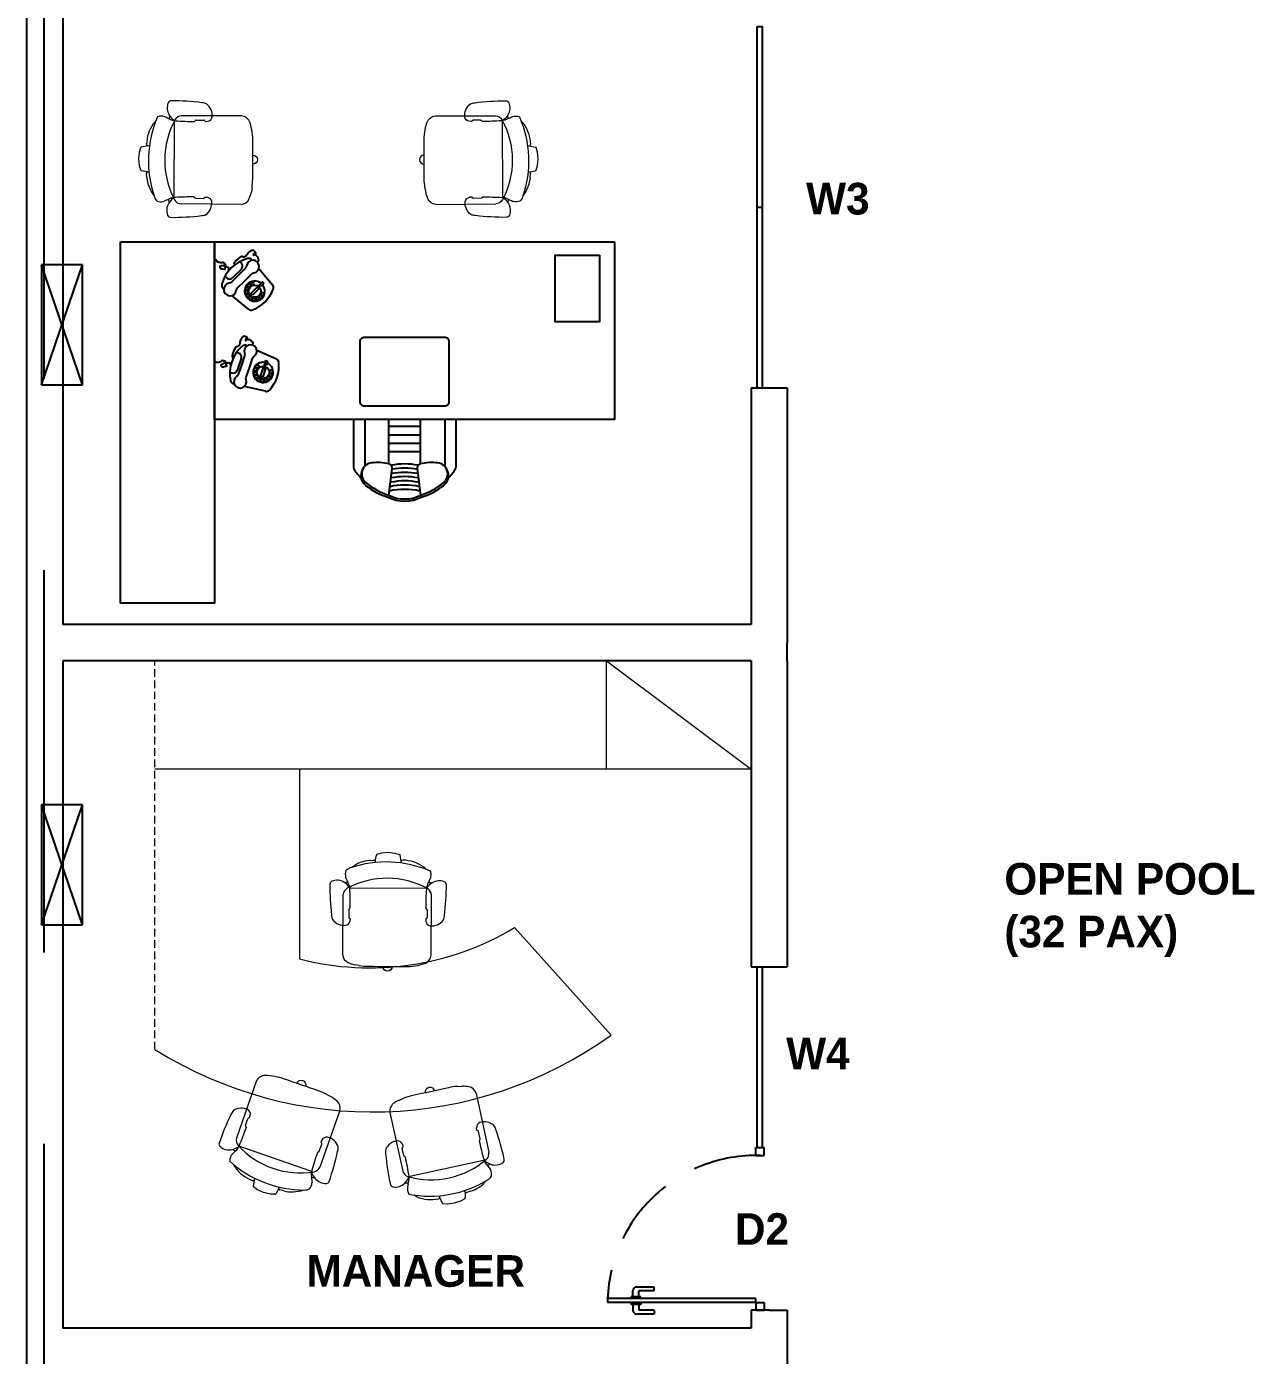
# Model space of a CAD drawing. Header units: inches. Extents: x 482566 to 494966, y -26460 to -22226.
# Drawn here: x 484497.2 to 484803, y -24835.2 to -24504.2 of the extents above; entities that cross this region are included whole.
import ezdxf

# ---------------------------------------------------------------- set-up
doc = ezdxf.new("R2010")
doc.units = ezdxf.units.IN
doc.header["$LTSCALE"] = 15
doc.header["$MEASUREMENT"] = 0
for name, pattern in [('DASHED', [0.75, 0.5, -0.25]), ('HIDDEN2', [0.1875, 0.125, -0.0625]), ('TRATTEGGIATA2', [9.525, 6.35, -3.175])]:
    doc.linetypes.add(name, pattern=pattern)
doc.layers.add('A-furniture', color=50, linetype='Continuous', lineweight=9)
doc.layers.add('I-ANNO-TEXT', color=7, linetype='Continuous', lineweight=18)
for name, color, linetype in [('furniture', 4, 'Continuous'), ('GLAZING', 4, 'Continuous'), ('I-FURN', 4, 'Continuous'), ('I-WALL-IN', 3, 'Continuous'), ('SUI GAS LINE', 30, 'TRATTEGGIATA2')]:
    doc.layers.add(name, color=color, linetype=linetype)
doc.styles.add('MICRO', font='')
doc.styles.get('MICRO').set_extended_font_data('MicrogrammaSSi', bold=True)

# ---------------------------------------------------------------- blocks, each defined once
blk = doc.blocks.new('A$C6A0E07C9')
at = {"layer": 'A-furniture'}
for p, q in [((-0.2138, 0.2718), (0.1182, 0.2876)), ((-0.0121, 0.2424), (-0.025, 0.2422)), ((-0.0115, 0.2426), (-0.0121, 0.2424)), ((-0.0112, 0.2428), (-0.0115, 0.2426)), ((-0.0079, 0.2484), (-0.0112, 0.2428)), ((0.0377, 0.2515), (-0.0033, 0.2499)), ((0.0418, 0.2505), (0.045, 0.2473)), ((0.045, 0.2473), (0.0464, 0.2461)), ((0.0464, 0.2461), (0.0478, 0.2453)), ((0.0478, 0.2453), (0.0485, 0.2451)), ((0.1585, 0.2497), (0.1792, -0.1667)), ((-0.2691, 0.1773), (-0.2664, 0.2046)), ((0.3152, 0.1516), (0.3188, 0.1294)), ((0.3146, 0.1213), (0.3056, 0.1197)), ((0.3131, 0.1211), (0.3466, 0.116)), ((0.3514, 0.1128), (0.36, 0.0876)), ((0.36, 0.0876), (0.3659, 0.0513)), ((-0.2907, 0.0196), (-0.2893, 0.0294)), ((-0.2883, 0.01), (-0.2907, 0.0196)), ((-0.2893, 0.0294), (-0.2841, 0.0379)), ((-0.2824, 0.002), (-0.2883, 0.01)), ((-0.2841, 0.0379), (-0.2762, 0.0438)), ((-0.2739, -0.003), (-0.2824, 0.002)), ((-0.2762, 0.0438), (-0.2666, 0.0462)), ((0.3636, 0.0146), (0.3576, -0.0113)), ((0.3659, 0.0513), (0.3636, 0.0146)), ((-0.2641, -0.0045), (-0.2739, -0.003)), ((0.3108, -0.0224), (0.3218, -0.0234)), ((0.3197, -0.023), (0.3546, -0.0146)), ((0.3546, -0.0146), (0.3564, -0.0132)), ((0.3564, -0.0132), (0.3576, -0.0113)), ((-0.1895, -0.2174), (0.1433, -0.1996)), ((0.0087, -0.176), (-0.0042, -0.1772)), ((0.0094, -0.1763), (0.0087, -0.176)), ((0.0097, -0.1764), (0.0094, -0.1763)), ((0.0135, -0.1816), (0.0097, -0.1764)), ((0.0591, -0.1802), (0.0183, -0.1827)), ((0.0631, -0.1788), (0.066, -0.1753)), ((0.066, -0.1753), (0.0673, -0.174)), ((0.0673, -0.174), (0.0686, -0.173)), ((0.0686, -0.173), (0.0692, -0.1728)), ((0.2962, -0.1472), (0.2839, -0.1595))]:
    blk.add_line(p, q, dxfattribs=at)
for centre, radius, start, end in [((0.0274, 0.2777), 0.0792, 129.49988, 189.11522), ((0.0065, 0.2825), 0.0635, 94.07923, 117.59377), ((0.2241, -0.8917), 1.2574, 92.35943, 100.17565), ((0.1721, 0.3454), 0.0192, 28.12557, 89.24362), ((0.1209, 0.3234), 0.0749, 330.37939, 24.51295), ((0.5941, -0.0351), 0.8932, 162.12026, 164.43231), ((-0.21, 0.2233), 0.0487, 94.52598, 161.01093), ((-0.0222, 0.2712), 0.0292, 192.00474, 264.44095), ((-0.0038, 0.2437), 0.00623, 84.84548, 131.31741), ((0.0374, 0.2414), 0.0101, 64.52807, 88.63913), ((0.0007, 1.5534), 1.3091, 272.08986, 276.67605), ((0.117, 0.2414), 0.0463, 34.09018, 88.4441), ((0.1493, 0.274), 0.0211, 279.8693, 313.34338), ((-0.2488, 0.0248), 0.4712, 334.59734, 30.97321), ((0.1704, 0.2449), 0.0129, 130.13659, 158.01734), ((0.1866, 0.1808), 0.0779, 100.05254, 108.26721), ((0.1077, 0.3263), 0.0879, 309.67257, 333.02228), ((-1.1254, 2.7931), 2.8487, 297.11573, 298.06946), ((-0.9196, -0.0126), 1.143, 14.09314, 15.00562), ((0.2336, 0.2226), 0.0597, 72.52818, 107.70113), ((0.1951, 0.2221), 0.0806, 25.51985, 45.53867), ((-0.3014, 0.0263), 0.6141, 339.61076, 22.04666), ((0.1276, 0.1249), 0.1894, 8.09249, 40.8276), ((0.1816, 0.1421), 0.4521, 175.52891, 182.09908), ((72.2191, 3.6268), 72.5738, 182.765274, 182.924882), ((0.31, 0.1288), 0.0088, 301.08798, 3.16667), ((0.3467, 0.1108), 0.00513, 22.81842, 91.00758), ((0.1162, -0.0378), 0.2107, 328.69616, 1.80788), ((0.3177, -0.0315), 0.00903, 2.12372, 63.37094), ((0.0809, -0.0616), 0.3414, 182.48103, 200.75528), ((-0.1856, -0.1603), 0.0572, 202.88209, 266.11689), ((0.0516, -0.2073), 0.0792, 176.57822, 236.19355), ((0.0015, -0.2058), 0.0292, 101.25248, 173.68869), ((0.0171, -0.1766), 0.00623, 234.37601, 280.84795), ((0.0579, -0.1702), 0.0101, 277.0543, 301.16536), ((0.1515, -1.4793), 1.3091, 89.01739, 93.60357), ((0.138, -0.155), 0.0449, 276.79393, 330.15211), ((0.1724, -0.1915), 0.0211, 52.35005, 85.82413), ((0.197, -0.1553), 0.0211, 212.66016, 229.03524), ((0.1633, -0.2919), 0.1223, 63.05477, 80.63565), ((0.1362, -0.2476), 0.0879, 32.67116, 56.02087), ((-0.9196, -0.0126), 1.143, 350.69637, 351.61264), ((0.1491, -0.2435), 0.0749, 341.18048, 35.31404), ((0.3239, 0.0551), 0.2601, 246.15386, 250.81737), ((0.249, -0.1528), 0.0392, 254.29981, 275.99109), ((0.2537, -0.1401), 0.0518, 269.3553, 293.37881), ((0.0312, -0.2142), 0.0635, 248.09967, 271.6142), ((0.1312, 0.9758), 1.2574, 265.51777, 273.33401), ((0.2022, -0.2604), 0.0192, 276.44982, 337.56787)]:
    blk.add_arc(centre, radius, start, end, dxfattribs=at)
blk = doc.blocks.new('*U164')
at = {"layer": 'A-furniture'}
for p, q in [((2.5, -0.6), (2.5, 0)), ((3.3, -0.6), (0, -0.6)), ((0.8, -0.6), (0.8, -1.65)), ((1.9915, -1.4758), (2.5254, -2.0716))]:
    blk.add_line(p, q, dxfattribs=at)
at = {"layer": 'A-furniture', "linetype": 'HIDDEN2'}
blk.add_line((2.5, 0), (3.3, -0.6), dxfattribs=at)
at = {"layer": 'A-furniture'}
for centre, radius, start, end in [((1.1885, -0.1453), 1.5541, 255.52138, 301.11099), ((1.2039, -0.2339), 2.2635, 237.86798, 305.72146)]:
    blk.add_arc(centre, radius, start, end, dxfattribs=at)
for p, rotation in [((1.3234, -1.428), 86.85652716130764), ((0.6913, -2.5849), 248.0226334994808), ((1.5459, -2.6506), 279.5773348211345)]:
    blk.add_blockref('A$C6A0E07C9', p, dxfattribs=dict(at, rotation=rotation))
blk = doc.blocks.new('glass doors- 900')
for p, q in [((387080.9, -15045.5), (387080.9, -14224.6)), ((387102.3, -15045.5), (387102.3, -14226.3)), ((387016.6, -14483.4), (387016.6, -14387)), ((387070.1, -14365.5), (387038, -14365.5)), ((387038, -14483.4), (387038, -14397.7)), ((387070.1, -14397.7), (387038, -14397.7)), ((387080.9, -14354.8), (387070.1, -14354.8)), ((387070.1, -14408.4), (387070.1, -14354.8)), ((387080.9, -14408.4), (387070.1, -14408.4)), ((387102.3, -14354.8), (387113, -14354.8)), ((387102.3, -14408.4), (387113, -14408.4)), ((387113, -14408.4), (387113, -14354.8)), ((387113, -14365.5), (387145.1, -14365.5)), ((387113, -14397.7), (387145.1, -14397.7)), ((387145.1, -14483.4), (387145.1, -14397.7)), ((387166.6, -14483.4), (387166.6, -14387)), ((387038, -14483.4), (387016.6, -14483.4)), ((387145.1, -14483.4), (387166.6, -14483.4)), ((387038, -15045.5), (387038, -15092.6)), ((387080.9, -15045.5), (387038, -15045.5)), ((387080.9, -15045.5), (387080.9, -15092.6)), ((387080.9, -15045.5), (387080.9, -15092.6)), ((387080.9, -15045.5), (387102.3, -15045.5)), ((387895.1, -15045.5), (387895.1, -15092.6)), ((387895.1, -15045.5), (387895.1, -15092.6)), ((387895.1, -15045.5), (387895.1, -15045.5)), ((387895.1, -15045.5), (387938, -15045.5)), ((387938, -15045.5), (387938, -15092.6)), ((387080.9, -15092.6), (387038, -15092.6)), ((387895.1, -15092.6), (387938, -15092.6))]:
    blk.add_line(p, q)
at = {"linetype": 'DASHED', "ltscale": 50}
blk.add_arc((387070.1, -15049.8), 825.3, 358.60282, 89.25501, dxfattribs=at)
for centre, start, end in [((387038, -14387), 90, 180), ((387145.1, -14387), 0, 90)]:
    blk.add_arc(centre, 21.4, start, end)
blk = doc.blocks.new('A$C129F564C')
at = {"layer": 'furniture'}
for p, q in [((0.8878, 1.0214), (0.8732, 1.1399)), ((1.0145, 1.1399), (0.9998, 1.0214)), ((0.7138, 0.8), (0.7138, 1.0154)), ((0.7638, 0.8), (0.7638, 1.0108)), ((0.8732, 0.9997), (0.8732, 0.8)), ((1.0145, 0.9997), (1.0145, 0.8)), ((1.1238, 0.8), (1.1238, 1.0108)), ((1.1738, 0.8), (1.1738, 1.0154)), ((1.0145, 0.9444), (0.8732, 0.9444)), ((1.0145, 0.9063), (0.8732, 0.9063)), ((1.0145, 0.8683), (0.8732, 0.8683)), ((1.0145, 0.8303), (0.8732, 0.8303)), ((1.5709, 0.6727), (1.6649, 0.6505)), ((1.711, 0.6397), (1.7134, 0.6391)), ((1.6793, 0.5244), (1.6976, 0.5784)), ((1.7309, 0.5871), (1.7217, 0.5902)), ((1.6094, 0.4871), (1.5213, 0.5268)), ((1.7004, 0.4972), (1.6911, 0.5003)), ((1.6548, 0.4666), (1.6526, 0.4676)), ((1.6472, 0.3032), (1.7218, 0.2417)), ((1.5997, 0.1197), (1.5383, 0.1942)), ((1.7583, 0.2116), (1.7602, 0.2101)), ((1.6789, 0.1223), (1.7192, 0.1626)), ((1.753, 0.1557), (1.7461, 0.1626)), ((1.6314, 0.0812), (1.6298, 0.0831)), ((1.6858, 0.0885), (1.6789, 0.0954))]:
    blk.add_line(p, q, dxfattribs=at)
for points in [[(1.1198, 1.083, 0.106121), (1.0145, 1.1399, 0.249834), (0.8732, 1.1399, 0.106121), (0.7678, 1.083)], [(0.7481, 1.0644, 0.042822), (0.7173, 1.0266)], [(1.1703, 1.0266, 0.042822), (1.1396, 1.0644, 0.249834)]]:
    blk.add_lwpolyline(points, format="xyb", dxfattribs=at)
for points in [[(0, 0), (0, 0.8), (1.8, 0.8), (1.8, 0)], [(1.5827, 0.6082), (1.5925, 0.6049), (1.5794, 0.5664), (1.5697, 0.5697)], [(1.5679, 0.5572), (1.5753, 0.5546), (1.5686, 0.5347), (1.5611, 0.5372)], [(0.0667, 0.0598), (0.0667, 0.3598), (0.2667, 0.3598), (0.2667, 0.0598)], [(1.6293, 0.2401), (1.6367, 0.2328), (1.6079, 0.2041), (1.6006, 0.2114)], [(1.5935, 0.2009), (1.5991, 0.1953), (1.5841, 0.1804), (1.5785, 0.186)]]:
    blk.add_lwpolyline(points, close=True, dxfattribs=at)
for points in [[(1.1244, 0.4285), (0.7644, 0.4285, -0.414214), (0.7444, 0.4485), (0.7444, 0.7195, -0.414214), (0.7644, 0.7395), (1.1244, 0.7395, -0.414214), (1.1444, 0.7195), (1.1444, 0.4485, -0.414214)], [(1.6572, 0.6088), (1.6429, 0.5668), (1.6287, 0.5249, -0.162278), (1.6214, 0.5153, 2), (1.6646, 0.5007, -0.162278), (1.6647, 0.5127), (1.6789, 0.5546), (1.6932, 0.5965, -0.162278), (1.7004, 0.6061, 2), (1.6573, 0.6208, -0.162278)], [(1.6964, 0.2077), (1.6651, 0.1764), (1.6338, 0.1451, -0.162278), (1.623, 0.1397, 2), (1.6553, 0.1075, -0.162278), (1.6606, 0.1182), (1.6919, 0.1495), (1.7233, 0.1808, -0.162278), (1.734, 0.1862, 2), (1.7018, 0.2185, -0.162278)]]:
    blk.add_lwpolyline(points, format="xyb", close=True, dxfattribs=at)
for points in [[(1.7267, 0.5549), (1.7314, 0.5454), (1.7339, 0.5446), (1.736, 0.5445), (1.7419, 0.5454), (1.744, 0.5453), (1.7457, 0.5441), (1.7474, 0.5449), (1.7495, 0.5449), (1.7528, 0.5466), (1.7549, 0.5465), (1.765, 0.5515), (1.768, 0.554), (1.7714, 0.5557), (1.7714, 0.5578), (1.7705, 0.5595), (1.7689, 0.5607), (1.7664, 0.5616), (1.7655, 0.5633), (1.7634, 0.5633), (1.7618, 0.5646), (1.7525, 0.56), (1.7504, 0.56), (1.7474, 0.5596), (1.7441, 0.5579), (1.7466, 0.5529), (1.7466, 0.5508), (1.7474, 0.5491), (1.7474, 0.547), (1.7474, 0.5449), (1.7507, 0.5382), (1.7532, 0.5373), (1.7553, 0.5373), (1.7578, 0.5364), (1.7595, 0.5352), (1.7603, 0.5335), (1.7637, 0.5352), (1.7662, 0.5343), (1.7679, 0.5351), (1.7691, 0.5368), (1.7704, 0.5385), (1.7755, 0.541), (1.7776, 0.541), (1.7809, 0.5426), (1.783, 0.5426), (1.7851, 0.5426), (1.7872, 0.5426), (1.7889, 0.5434), (1.7914, 0.5426), (1.7931, 0.5413), (1.7956, 0.5404), (1.799, 0.5379), (1.8, 0.5384)], [(1.6284, 0.4648), (1.6282, 0.4642), (1.6285, 0.4641), (1.6263, 0.4576), (1.6266, 0.4575), (1.6262, 0.4561), (1.6265, 0.456), (1.6262, 0.4551), (1.6265, 0.4549), (1.6262, 0.454), (1.6281, 0.4533), (1.6279, 0.4526), (1.6295, 0.4521), (1.6291, 0.4508), (1.6307, 0.4502), (1.6305, 0.4496), (1.6321, 0.449), (1.6319, 0.4484), (1.6329, 0.448), (1.6328, 0.4477), (1.6341, 0.4472), (1.6335, 0.4456), (1.6345, 0.4453), (1.6342, 0.4443), (1.6381, 0.443), (1.638, 0.4426), (1.6422, 0.4412), (1.6424, 0.4415), (1.6459, 0.4403), (1.6462, 0.441), (1.6566, 0.4374), (1.6567, 0.4377), (1.6581, 0.4373), (1.6583, 0.4379), (1.6593, 0.4376), (1.6596, 0.4386), (1.6599, 0.4385), (1.6609, 0.4414), (1.6606, 0.4415), (1.661, 0.4428), (1.6597, 0.4433), (1.6599, 0.4439), (1.659, 0.4443), (1.6591, 0.4446), (1.6581, 0.4449), (1.6575, 0.4433), (1.6569, 0.4435), (1.6563, 0.4419), (1.6557, 0.4421), (1.6553, 0.4411), (1.655, 0.4412), (1.6546, 0.4399), (1.6539, 0.4401), (1.6536, 0.4392), (1.6533, 0.4393), (1.6529, 0.4383), (1.6526, 0.4384), (1.6512, 0.4342), (1.6515, 0.434), (1.6511, 0.4331), (1.6518, 0.4328), (1.6515, 0.4319), (1.6534, 0.4312), (1.6532, 0.4305), (1.6555, 0.4298), (1.6553, 0.4291), (1.6585, 0.428), (1.6584, 0.4277), (1.6597, 0.4272), (1.6595, 0.4266), (1.6657, 0.4245), (1.666, 0.4251), (1.6673, 0.4247), (1.6676, 0.4256), (1.6689, 0.4252), (1.6692, 0.4262), (1.6705, 0.4257), (1.6712, 0.4277), (1.6722, 0.4274), (1.6725, 0.4284), (1.6742, 0.4278), (1.6747, 0.4294), (1.6754, 0.4292), (1.6758, 0.4305), (1.6765, 0.4303), (1.6768, 0.4313), (1.6775, 0.4311), (1.6782, 0.4333), (1.6786, 0.4332), (1.679, 0.4345), (1.6784, 0.4348), (1.679, 0.4367), (1.6793, 0.4366), (1.6798, 0.4379), (1.6804, 0.4377), (1.6818, 0.4416), (1.6824, 0.4414), (1.6839, 0.4457), (1.6835, 0.4458), (1.6842, 0.4477), (1.6839, 0.4478), (1.6851, 0.4514), (1.6848, 0.4516), (1.6852, 0.4529), (1.6849, 0.453), (1.6859, 0.4559), (1.6856, 0.456), (1.6859, 0.457), (1.6856, 0.4571), (1.6859, 0.4581), (1.6856, 0.4582), (1.6873, 0.4631), (1.6876, 0.463), (1.688, 0.4643), (1.6884, 0.4642), (1.689, 0.4662), (1.6893, 0.4661), (1.69, 0.468), (1.6907, 0.4678), (1.6911, 0.4691), (1.6914, 0.469), (1.6919, 0.4703), (1.6935, 0.4698), (1.6942, 0.4717), (1.6961, 0.4711), (1.6964, 0.4717), (1.6974, 0.4714), (1.6975, 0.4717), (1.6984, 0.4714), (1.6987, 0.472), (1.7, 0.4716), (1.7001, 0.4719), (1.7014, 0.4715), (1.702, 0.4731), (1.7026, 0.4729), (1.7029, 0.4739), (1.7039, 0.4735), (1.7043, 0.4745), (1.7046, 0.4744), (1.7051, 0.476), (1.7055, 0.4759), (1.7061, 0.4779), (1.7065, 0.4778), (1.7068, 0.4787), (1.7071, 0.4786), (1.7079, 0.4809), (1.7082, 0.4808), (1.7086, 0.4818), (1.7089, 0.4817), (1.7097, 0.484), (1.71, 0.4839), (1.7104, 0.4852), (1.7111, 0.485), (1.7151, 0.4967), (1.7154, 0.4966), (1.7157, 0.4976), (1.7161, 0.4975), (1.7167, 0.4995), (1.7171, 0.4993), (1.7175, 0.5007), (1.7178, 0.5005), (1.7186, 0.5028), (1.718, 0.5031), (1.7183, 0.504), (1.718, 0.5041), (1.7184, 0.5055), (1.7181, 0.5056), (1.7188, 0.5075), (1.7184, 0.5076), (1.721, 0.5152), (1.72, 0.5155), (1.7203, 0.5165), (1.72, 0.5166), (1.7203, 0.5176), (1.7184, 0.5182), (1.7186, 0.5189), (1.7157, 0.5199), (1.7158, 0.5202), (1.7145, 0.5207)], [(1.735, 0.1287), (1.735, 0.1181), (1.7368, 0.1162), (1.7387, 0.1153), (1.7443, 0.1134), (1.7462, 0.1124), (1.7472, 0.1106), (1.749, 0.1106), (1.7509, 0.1096), (1.7547, 0.1096), (1.7566, 0.1087), (1.7678, 0.1087), (1.7716, 0.1096), (1.7753, 0.1096), (1.7763, 0.1115), (1.7763, 0.1134), (1.7753, 0.1153), (1.7735, 0.1171), (1.7735, 0.119), (1.7716, 0.12), (1.7706, 0.1218), (1.7603, 0.1218), (1.7584, 0.1228), (1.7556, 0.1237), (1.7519, 0.1237), (1.7519, 0.1181), (1.7509, 0.1162), (1.7509, 0.1143), (1.75, 0.1124), (1.749, 0.1106), (1.749, 0.1031), (1.7509, 0.1012), (1.7528, 0.1002), (1.7547, 0.0984), (1.7556, 0.0965), (1.7556, 0.0946), (1.7594, 0.0946), (1.7613, 0.0927), (1.7631, 0.0927), (1.765, 0.0937), (1.7669, 0.0946), (1.7725, 0.0946), (1.7744, 0.0937), (1.7782, 0.0937), (1.78, 0.0927), (1.7819, 0.0918), (1.7838, 0.0909), (1.7857, 0.0909), (1.7875, 0.089), (1.7885, 0.0871), (1.7904, 0.0852), (1.7922, 0.0815), (1.7941, 0.0815), (1.796, 0.0805), (1.8, 0.0805)], [(1.6069, 0.0913), (1.6065, 0.0909), (1.6067, 0.0906), (1.6018, 0.0857), (1.6021, 0.0855), (1.6011, 0.0845), (1.6013, 0.0843), (1.6006, 0.0835), (1.6009, 0.0833), (1.6001, 0.0826), (1.6016, 0.0811), (1.6011, 0.0806), (1.6023, 0.0794), (1.6013, 0.0784), (1.6026, 0.0772), (1.6021, 0.0767), (1.6033, 0.0755), (1.6028, 0.075), (1.6035, 0.0743), (1.6033, 0.074), (1.6043, 0.073), (1.6031, 0.0718), (1.6038, 0.0711), (1.6031, 0.0704), (1.606, 0.0674), (1.6057, 0.0672), (1.6089, 0.064), (1.6092, 0.0643), (1.6118, 0.0616), (1.6123, 0.0621), (1.6201, 0.0542), (1.6204, 0.0545), (1.6214, 0.0535), (1.6219, 0.054), (1.6226, 0.0533), (1.6233, 0.054), (1.6236, 0.0538), (1.6258, 0.056), (1.6255, 0.0562), (1.6265, 0.0572), (1.6255, 0.0582), (1.626, 0.0586), (1.6253, 0.0594), (1.6255, 0.0596), (1.6248, 0.0604), (1.6236, 0.0591), (1.6231, 0.0596), (1.6219, 0.0584), (1.6214, 0.0589), (1.6206, 0.0582), (1.6204, 0.0584), (1.6194, 0.0574), (1.6189, 0.0579), (1.6182, 0.0572), (1.6179, 0.0574), (1.6172, 0.0567), (1.617, 0.0569), (1.6138, 0.0538), (1.614, 0.0535), (1.6133, 0.0528), (1.6138, 0.0523), (1.6131, 0.0516), (1.6145, 0.0501), (1.614, 0.0496), (1.6157, 0.0479), (1.6153, 0.0474), (1.6177, 0.045), (1.6175, 0.0447), (1.6184, 0.0437), (1.6179, 0.0432), (1.6226, 0.0386), (1.6231, 0.0391), (1.624, 0.0381), (1.6248, 0.0389), (1.6258, 0.0379), (1.6265, 0.0386), (1.6275, 0.0376), (1.6289, 0.0391), (1.6297, 0.0384), (1.6304, 0.0391), (1.6316, 0.0379), (1.6328, 0.0391), (1.6333, 0.0386), (1.6343, 0.0396), (1.6348, 0.0391), (1.6355, 0.0398), (1.636, 0.0393), (1.6377, 0.0411), (1.638, 0.0408), (1.6389, 0.0418), (1.6385, 0.0423), (1.6399, 0.0437), (1.6402, 0.0435), (1.6411, 0.0445), (1.6416, 0.044), (1.6446, 0.0469), (1.6451, 0.0464), (1.6482, 0.0496), (1.648, 0.0499), (1.6495, 0.0513), (1.6492, 0.0516), (1.6519, 0.0543), (1.6517, 0.0545), (1.6526, 0.0555), (1.6524, 0.0557), (1.6546, 0.0579), (1.6543, 0.0582), (1.6551, 0.0589), (1.6548, 0.0591), (1.6556, 0.0599), (1.6553, 0.0601), (1.659, 0.0638), (1.6592, 0.0635), (1.6602, 0.0645), (1.6605, 0.0643), (1.6619, 0.0657), (1.6622, 0.0655), (1.6636, 0.067), (1.6641, 0.0665), (1.6651, 0.0674), (1.6653, 0.0672), (1.6663, 0.0682), (1.6675, 0.067), (1.669, 0.0684), (1.6705, 0.067), (1.671, 0.0674), (1.6717, 0.0667), (1.6719, 0.067), (1.6727, 0.0662), (1.6732, 0.0667), (1.6741, 0.0657), (1.6744, 0.066), (1.6754, 0.065), (1.6766, 0.0662), (1.6771, 0.0657), (1.6778, 0.0665), (1.6785, 0.0657), (1.6793, 0.0665), (1.6795, 0.0662), (1.6807, 0.0675), (1.681, 0.0672), (1.6824, 0.0687), (1.6827, 0.0684), (1.6834, 0.0692), (1.6837, 0.0689), (1.6854, 0.0706), (1.6856, 0.0704), (1.6863, 0.0711), (1.6866, 0.0709), (1.6883, 0.0726), (1.6885, 0.0723), (1.6895, 0.0733), (1.69, 0.0728), (1.6988, 0.0816), (1.6991, 0.0814), (1.6998, 0.0821), (1.7, 0.0819), (1.7015, 0.0833), (1.7017, 0.0831), (1.7027, 0.0841), (1.703, 0.0838), (1.7047, 0.0855), (1.7042, 0.086), (1.7049, 0.0868), (1.7047, 0.087), (1.7056, 0.088), (1.7054, 0.0882), (1.7069, 0.0897), (1.7066, 0.0899), (1.7122, 0.0956), (1.7115, 0.0963), (1.7122, 0.097), (1.712, 0.0973), (1.7127, 0.098), (1.7113, 0.0995), (1.7118, 0.0999), (1.7096, 0.1021), (1.7098, 0.1024), (1.7088, 0.1033)]]:
    blk.add_lwpolyline(points, dxfattribs=at)
for centre, radius in [((1.5465, 0.599), 0.00669), ((1.555, 0.6129), 0.00669), ((1.5811, 0.5873), 0.0275), ((1.5687, 0.6216), 0.00669), ((1.5848, 0.6236), 0.00669), ((1.6002, 0.6184), 0.00669), ((1.6118, 0.607), 0.00669), ((1.6173, 0.5917), 0.00669), ((1.5449, 0.5829), 0.00669), ((1.6071, 0.5617), 0.00669), ((1.6156, 0.5756), 0.00669), ((1.5842, 0.2341), 0.00669), ((1.5928, 0.2479), 0.00669), ((1.6186, 0.2221), 0.0275), ((1.6066, 0.2565), 0.00669), ((1.6227, 0.2584), 0.00669), ((1.638, 0.253), 0.00669), ((1.6495, 0.2415), 0.00669), ((1.6307, 0.1877), 0.00669), ((1.6444, 0.1963), 0.00669), ((1.6531, 0.21), 0.00669), ((1.6549, 0.2262), 0.00669)]:
    blk.add_circle(centre, radius, dxfattribs=at)
for centre, radius, start, end in [((0.9531, 0.8661), 0.2953, 106.47361, 128.85679), ((0.9438, 1.0074), 0.1602, 62.31703, 117.68297), ((0.9438, 1.0074), 0.1502, 61.94545, 118.05455), ((0.9345, 0.8661), 0.2953, 51.14321, 73.52639), ((0.8036, 1.0516), 0.057, 128.85679, 224.85125), ((0.8003, 1.045), 0.05, 130.50556, 262.92593), ((0.9438, 1.4287), 0.3145, 257.43996, 282.56004), ((0.9438, 1.4096), 0.3145, 257.89111, 282.10889), ((0.9438, 1.3905), 0.3145, 258.34104, 281.65896), ((1.0873, 1.045), 0.05, 277.07407, 49.49444), ((1.084, 1.0516), 0.057, 315.14875, 51.14321), ((0.7338, 1.0154), 0.02, 145.75596, 180), ((0.8679, 1.019), 0.02, 283.14735, 7.0328), ((0.9438, 1.3715), 0.3145, 258.78977, 281.21023), ((0.9438, 1.3524), 0.3145, 259.23735, 280.76265), ((0.9438, 1.3333), 0.3145, 259.68381, 280.31619), ((1.0197, 1.019), 0.02, 172.9672, 256.85265), ((1.1538, 1.0154), 0.02, 0, 34.24404), ((0.8217, 1.2171), 0.2235, 262.92593, 283.14735), ((0.9438, 1.3142), 0.3145, 258.82023, 281.17977), ((1.066, 1.2171), 0.2235, 256.85265, 277.07407), ((1.671, 0.5573), 0.1615, 137.16899, 185.299), ((1.5665, 0.6542), 0.019, 76.74964, 137.16899), ((1.5811, 0.5873), 0.0455, 257.63692, 247.66343), ((1.5695, 0.5918), 0.1615, 310.80081, 11.66718), ((1.7091, 0.6206), 0.019, 11.66718, 76.74964), ((1.5291, 0.5441), 0.019, 185.299, 245.71835), ((1.7156, 0.5722), 0.019, 71.234, 161.234), ((1.6973, 0.5183), 0.019, 161.234, 251.234), ((1.6626, 0.4839), 0.019, 245.71835, 310.80081), ((1.6861, 0.1554), 0.1615, 110.93499, 159.06501), ((1.6351, 0.2885), 0.019, 50.51564, 110.93499), ((1.6186, 0.2221), 0.0455, 231.40292, 221.42944), ((1.553, 0.2063), 0.019, 159.06501, 219.48436), ((1.6102, 0.2312), 0.1615, 284.56682, 345.43318), ((1.7481, 0.1954), 0.019, 345.43318, 50.51564), ((1.6923, 0.1088), 0.019, 135, 225), ((1.7326, 0.1491), 0.019, 45, 135), ((1.6461, 0.0933), 0.019, 219.48436, 284.56682)]:
    blk.add_arc(centre, radius, start, end, dxfattribs=at)

msp = doc.modelspace()

# ---------------------------------------------------------------- linework, layer by layer
at = {"ltscale": 3}
for p, q in [((484511.11, -24563.57), (484500.89, -24563.57)), ((484500.89, -24563.57), (484500.89, -24593.43)), ((484511.11, -24593.43), (484500.89, -24563.57)), ((484500.89, -24563.57), (484500.89, -24593.43)), ((484500.89, -24593.43), (484511.11, -24563.57)), ((484511.11, -24593.43), (484511.11, -24563.57)), ((484500.89, -24593.43), (484511.11, -24593.43)), ((484511.11, -24698.07), (484500.89, -24698.07)), ((484500.89, -24698.07), (484500.89, -24727.93)), ((484511.11, -24727.93), (484500.89, -24698.07)), ((484500.89, -24698.07), (484500.89, -24727.93)), ((484500.89, -24727.93), (484511.11, -24698.07)), ((484511.11, -24727.93), (484511.11, -24698.07)), ((484500.89, -24727.93), (484511.11, -24727.93))]:
    msp.add_line(p, q, dxfattribs=at)
at = {"layer": 'A-furniture', "linetype": 'HIDDEN2', "elevation": 6.93}
msp.add_lwpolyline([(484529.14, -24758.97), (484529.14, -24662.19)], dxfattribs=at)
at = {"layer": 'GLAZING', "elevation": 6.93}
for points in [[(484679.16, -24594.22), (484679.16, -24504.22)], [(484679.16, -24504.22), (484680.51, -24504.22)], [(484680.51, -24594.22), (484680.51, -24504.22)], [(484679.16, -24549.22), (484680.51, -24549.22)], [(484679.16, -24783.45), (484679.16, -24738.45)], [(484680.51, -24783.45), (484680.51, -24738.45)], [(484679.16, -24783.45), (484680.51, -24783.45)]]:
    msp.add_lwpolyline(points, dxfattribs=at)
at = {"layer": 'I-FURN', "elevation": -58.2}
msp.add_lwpolyline([(484520.6, -24557.84), (484544, -24557.84), (484544, -24647.84), (484520.6, -24647.84)], close=True, dxfattribs=at)
at = {"layer": 'I-WALL-IN'}
for p, q in [((484497.2, -23671.72, 6.93), (484497.2, -25280.47, 6.93)), ((484506.2, -24400.72, 6.93), (484506.2, -24653.19, 6.93)), ((484682.14, -24594.22, 6.93), (484686.64, -24594.22, 6.93)), ((484510.7, -24653.19, 6.93), (484506.2, -24653.19, 6.93)), ((484686.64, -24662.19, 6.93), (484686.64, -24657.69, 6.93)), ((484506.2, -24662.19, 6.93), (484506.2, -24828.45, 6.93)), ((484510.7, -24662.19, 6.93), (484506.2, -24662.19, 6.93)), ((484682.14, -24738.45, 6.93), (484686.64, -24738.45, 6.93)), ((484682.14, -24823.95, 6.93), (484677.64, -24823.95, 6.93)), ((484682.14, -24823.95, 6.93), (484686.64, -24823.95, 6.93)), ((484686.64, -24823.95, 6.93), (484686.64, -24846.45, 6.93)), ((484510.7, -24828.45, 6.93), (484506.2, -24828.45, 6.93))]:
    msp.add_line(p, q, dxfattribs=at)
at = {"layer": 'I-WALL-IN', "elevation": 6.93}
for points in [[(484677.64, -24594.22), (484677.64, -24653.19)], [(484677.64, -24594.22), (484682.14, -24594.22)], [(484686.64, -24594.22), (484686.64, -24657.69)], [(484677.64, -24653.19), (484510.7, -24653.19)], [(484677.64, -24662.19), (484510.7, -24662.19)], [(484677.64, -24662.19), (484677.64, -24738.45)], [(484686.64, -24662.19), (484686.64, -24738.45)], [(484677.64, -24738.45), (484682.14, -24738.45)], [(484677.64, -24823.95), (484677.64, -24828.45)], [(484686.64, -24823.95), (484686.64, -24832.95)], [(484677.64, -24828.45), (484510.7, -24828.45)]]:
    msp.add_lwpolyline(points, dxfattribs=at)
at = {"layer": 'SUI GAS LINE'}
msp.add_line((484501.5, -24211), (484501.5, -25191), dxfattribs=at)

# ---------------------------------------------------------------- block references
at = {"xscale": 44.99999999999999, "yscale": 44.99999999999999, "zscale": 44.99999999999999}
msp.add_blockref('*U164', (484529.14, -24662.19, 6.93), dxfattribs=at)
at = {"layer": 'A-furniture'}
for p, xscale, yscale, zscale, rotation in [((484541.69, -24535.77, -58.2), 45.00000000027777, 45.00000000027777, 45.00000000027777, 176.8565271613339), ((484608.07, -24535.77, -58.2), -45.00000000027777, 45, 45, 183.1434728386661)]:
    msp.add_blockref('A$C6A0E07C9', p, dxfattribs=dict(at, xscale=xscale, yscale=yscale, zscale=zscale, rotation=rotation))
at = {"layer": 'furniture', "xscale": 55.33161534353492, "yscale": 55.33161534353492, "zscale": 55.33161534353492, "rotation": 180}
msp.add_blockref('A$C129F564C', (484643.59, -24557.84, -58.2), dxfattribs=at)
at = {"layer": 'GLAZING', "xscale": 0.04499999998952262, "yscale": 0.04499999998952262, "zscale": 0.04499999998952262, "rotation": 90}
msp.add_blockref('glass doors- 900', (484001.77, -42240.66, 6.93), dxfattribs=at)

# ---------------------------------------------------------------- texts
at = {"layer": 'I-ANNO-TEXT', "char_height": 7.875, "attachment_point": 1, "style": 'MICRO'}
for s, width, insert in [('{\\fBahnschrift Light|b1|i0|c0|p34;W3}', 7.4099, (484691.35, -24543.14, 6.93)), ('{\\fBahnschrift Light|b1|i0|c0|p34;OPEN POOL\\P(32 PAX)}', 2474.1483, (484740.72, -24712.56, 6.93)), ('{\\fBahnschrift Light|b1|i0|c0|p34;W4}', 7.4099, (484686.39, -24756.08, 6.93)), ('{\\fBahnschrift Light|b1|i0|c0|p34;D2}', 7.4099, (484673.63, -24799.78, 6.93)), ('{\\fBahnschrift Light|b1|i0|c0|p34;MANAGER }', 7.4099, (484566.92, -24810.23, 6.93))]:
    msp.add_mtext_dynamic_manual_height_columns(s, width=width, gutter_width=1.5, heights=[0], dxfattribs=dict(at, insert=insert))

doc.saveas('drawing.dxf')
